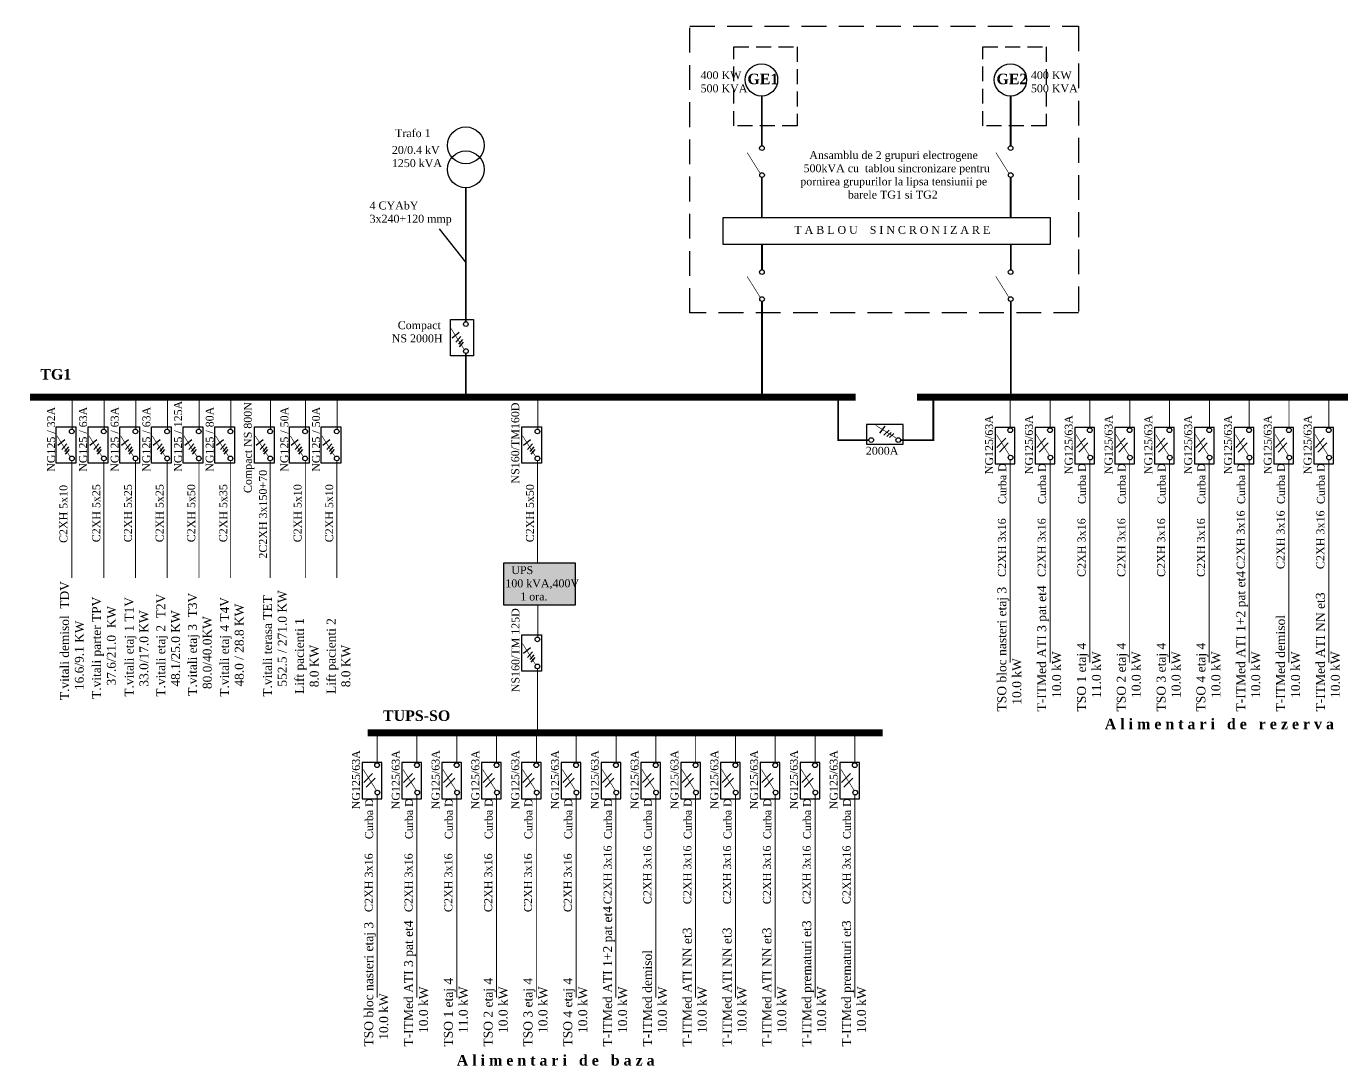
# Model space of a CAD drawing. Extents: x -12085 to 47, y -14993 to 123352.
# Drawn here: x -12041.75 to -12004.35, y -14992.9 to -14963.32 of the extents above; entities that cross this region are included whole.
import ezdxf

# ---------------------------------------------------------------- set-up
doc = ezdxf.new("R2010")
doc.units = 0
doc.header["$MEASUREMENT"] = 0
doc.linetypes.add('DASHED', pattern=[0.211667, 0.141111, -0.070556])
doc.linetypes.add('DOUBLE_DASHED', pattern=[1.093611, 0.529167, -0.211667, 0.141111, -0.211667])
doc.layers.add('Circuite', color=7, linetype='CONTINUOUS', lineweight=25)
for name, color, linetype in [('circuite iluminat normal', 7, 'CONTINUOUS'), ('ELECTRICAL', 7, 'CONTINUOUS'), ('Texte', 7, 'CONTINUOUS')]:
    doc.layers.add(name, color=color, linetype=linetype)

msp = doc.modelspace()

# ---------------------------------------------------------------- hatches: boundary and pattern name
at = {"layer": 'Circuite', "linetype": 'DASHED', "ltscale": 5, "true_color": 0xffe79e}
msp.add_hatch(color=41, dxfattribs=at).paths.add_polyline_path([(-12026.145, -14979.793), (-12026.145, -14978.591), (-12028.175, -14978.591), (-12028.175, -14979.793)])

# ---------------------------------------------------------------- linework, layer by layer
at = {"layer": 'Circuite', "linetype": 'Continuous', "ltscale": 5}
msp.add_line((-12029.252, -14970.034), (-12030.005, -14969.085), dxfattribs=at)
at = {"layer": 'Circuite', "linetype": 'DASHED', "ltscale": 5}
msp.add_lwpolyline([(-12022.882, -14963.32), (-12011.838, -14963.32), (-12011.838, -14971.478), (-12022.882, -14971.478)], close=True, dxfattribs=at)
at = {"layer": 'Circuite', "linetype": 'Continuous', "ltscale": 5, "flags": 128}
for points, const_width in [([(-12020.837, -14965.297), (-12020.837, -14966.72)], 0.05), ([(-12013.765, -14965.297), (-12013.765, -14966.72)], 0.05), ([(-12029.257, -14971.728), (-12029.257, -14967.905)], 0.05), ([(-12020.837, -14967.621), (-12020.837, -14968.775)], 0.05), ([(-12013.765, -14967.621), (-12013.765, -14968.775)], 0.05), ([(-12020.834, -14969.522), (-12020.834, -14970.247)], 0.05), ([(-12013.762, -14969.522), (-12013.762, -14970.247)], 0.05), ([(-12020.834, -14971.148), (-12020.834, -14973.77)], 0.05), ([(-12013.762, -14971.148), (-12013.762, -14973.77)], 0.05), ([(-12029.257, -14973.974), (-12029.257, -14972.629)], 0.05), ([(-12041.653, -14973.876), (-12018.171, -14973.876)], 0.2), ([(-12016.423, -14973.876), (-11992.588, -14973.876)], 0.2), ([(-12017.79, -14975.095), (-12018.671, -14975.095), (-12018.671, -14973.91)], 0.05), ([(-12016.906, -14975.095), (-12015.963, -14975.095), (-12015.963, -14973.937)], 0.05), ([(-12032.043, -14983.422), (-12017.402, -14983.422)], 0.2)]:
    msp.add_lwpolyline(points, dxfattribs=dict(at, const_width=const_width))
at = {"layer": 'Circuite', "linetype": 'Continuous', "ltscale": 5}
msp.add_lwpolyline([(-12021.936, -14968.763), (-12012.642, -14968.763), (-12012.642, -14969.53), (-12021.936, -14969.53)], close=True, dxfattribs=at)
for centre in [(-12029.257, -14966.708), (-12029.257, -14967.391)]:
    msp.add_circle(centre, 0.524, dxfattribs=at)
at = {"layer": 'circuite iluminat normal'}
for p, q in [((-12013.904, -14975.043), (-12014.156, -14975.302)), ((-12013.834, -14975.176), (-12014.086, -14975.435)), ((-12012.772, -14975.043), (-12013.024, -14975.302)), ((-12012.702, -14975.176), (-12012.954, -14975.435)), ((-12011.64, -14975.043), (-12011.892, -14975.302)), ((-12011.57, -14975.176), (-12011.822, -14975.435)), ((-12010.508, -14975.043), (-12010.76, -14975.302)), ((-12010.438, -14975.176), (-12010.69, -14975.435)), ((-12009.376, -14975.043), (-12009.628, -14975.302)), ((-12009.306, -14975.176), (-12009.558, -14975.435)), ((-12008.244, -14975.043), (-12008.496, -14975.302)), ((-12008.174, -14975.176), (-12008.426, -14975.435)), ((-12007.112, -14975.043), (-12007.364, -14975.302)), ((-12007.042, -14975.176), (-12007.294, -14975.435)), ((-12005.98, -14975.043), (-12006.232, -14975.302)), ((-12005.91, -14975.176), (-12006.162, -14975.435)), ((-12004.848, -14975.043), (-12005.1, -14975.302)), ((-12004.778, -14975.176), (-12005.03, -14975.435)), ((-12031.907, -14984.577), (-12032.159, -14984.836)), ((-12031.837, -14984.71), (-12032.089, -14984.97)), ((-12030.775, -14984.577), (-12031.027, -14984.836)), ((-12030.705, -14984.71), (-12030.957, -14984.97)), ((-12029.643, -14984.577), (-12029.895, -14984.836)), ((-12029.573, -14984.71), (-12029.825, -14984.97)), ((-12028.511, -14984.577), (-12028.763, -14984.836)), ((-12028.441, -14984.71), (-12028.693, -14984.97)), ((-12027.379, -14984.577), (-12027.631, -14984.836)), ((-12027.309, -14984.71), (-12027.561, -14984.97)), ((-12026.246, -14984.577), (-12026.499, -14984.836)), ((-12026.176, -14984.71), (-12026.429, -14984.969)), ((-12025.114, -14984.577), (-12025.367, -14984.836)), ((-12025.044, -14984.71), (-12025.296, -14984.969)), ((-12023.982, -14984.577), (-12024.234, -14984.836)), ((-12023.912, -14984.71), (-12024.164, -14984.969)), ((-12022.85, -14984.577), (-12023.102, -14984.836)), ((-12022.78, -14984.71), (-12023.032, -14984.969)), ((-12021.718, -14984.577), (-12021.97, -14984.836)), ((-12021.648, -14984.71), (-12021.9, -14984.969)), ((-12020.586, -14984.577), (-12020.838, -14984.836)), ((-12020.516, -14984.71), (-12020.768, -14984.969)), ((-12019.454, -14984.577), (-12019.706, -14984.836)), ((-12019.384, -14984.71), (-12019.636, -14984.969)), ((-12018.322, -14984.577), (-12018.574, -14984.836)), ((-12018.252, -14984.71), (-12018.504, -14984.969))]:
    msp.add_line(p, q, dxfattribs=at)
at = {"layer": 'ELECTRICAL', "linetype": 'Continuous'}
for p, q in [((-12029.449, -14972.036), (-12029.648, -14972.192)), ((-12029.395, -14972.149), (-12029.537, -14972.305)), ((-12029.352, -14972.234), (-12029.466, -14972.362)), ((-12029.33, -14972.311), (-12029.444, -14972.439)), ((-12017.487, -14974.898), (-12017.33, -14974.699)), ((-12017.374, -14974.952), (-12017.217, -14974.81)), ((-12017.288, -14974.995), (-12017.16, -14974.881)), ((-12017.212, -14975.017), (-12017.084, -14974.904)), ((-12040.654, -14975.09), (-12040.853, -14975.246)), ((-12040.6, -14975.203), (-12040.742, -14975.359)), ((-12040.558, -14975.288), (-12040.671, -14975.416)), ((-12040.535, -14975.365), (-12040.649, -14975.493)), ((-12039.744, -14975.09), (-12039.943, -14975.246)), ((-12039.69, -14975.203), (-12039.833, -14975.359)), ((-12039.648, -14975.288), (-12039.762, -14975.416)), ((-12039.625, -14975.365), (-12039.739, -14975.493)), ((-12038.844, -14975.09), (-12039.043, -14975.246)), ((-12038.79, -14975.203), (-12038.933, -14975.359)), ((-12038.748, -14975.288), (-12038.861, -14975.416)), ((-12038.725, -14975.365), (-12038.839, -14975.493)), ((-12037.944, -14975.09), (-12038.143, -14975.246)), ((-12037.89, -14975.203), (-12038.032, -14975.359)), ((-12037.848, -14975.288), (-12037.961, -14975.416)), ((-12037.825, -14975.365), (-12037.939, -14975.493)), ((-12037.044, -14975.09), (-12037.243, -14975.246)), ((-12036.99, -14975.203), (-12037.132, -14975.359)), ((-12036.948, -14975.288), (-12037.061, -14975.416)), ((-12036.925, -14975.365), (-12037.039, -14975.493)), ((-12036.144, -14975.09), (-12036.343, -14975.246)), ((-12036.09, -14975.203), (-12036.232, -14975.359)), ((-12036.048, -14975.288), (-12036.161, -14975.416)), ((-12036.025, -14975.365), (-12036.139, -14975.493)), ((-12035.014, -14975.09), (-12035.213, -14975.246)), ((-12034.96, -14975.203), (-12035.102, -14975.359)), ((-12034.918, -14975.288), (-12035.031, -14975.416)), ((-12034.895, -14975.365), (-12035.009, -14975.493)), ((-12034.021, -14975.09), (-12034.22, -14975.246)), ((-12033.967, -14975.203), (-12034.109, -14975.359)), ((-12033.925, -14975.288), (-12034.038, -14975.416)), ((-12033.902, -14975.365), (-12034.016, -14975.493)), ((-12033.121, -14975.09), (-12033.32, -14975.246)), ((-12033.067, -14975.203), (-12033.209, -14975.359)), ((-12033.024, -14975.288), (-12033.138, -14975.416)), ((-12033.002, -14975.365), (-12033.116, -14975.493)), ((-12027.415, -14975.09), (-12027.614, -14975.246)), ((-12027.361, -14975.203), (-12027.503, -14975.359)), ((-12027.318, -14975.288), (-12027.432, -14975.416)), ((-12027.296, -14975.365), (-12027.409, -14975.493)), ((-12027.415, -14981.006), (-12027.614, -14981.163)), ((-12027.361, -14981.119), (-12027.503, -14981.276)), ((-12027.318, -14981.205), (-12027.432, -14981.333)), ((-12027.296, -14981.281), (-12027.409, -14981.409))]:
    msp.add_line(p, q, dxfattribs=at)
at = {"layer": 'ELECTRICAL', "linetype": 'DASHED', "ltscale": 3}
for points in [[(-12021.632, -14963.909), (-12019.837, -14963.909), (-12019.837, -14966.156), (-12021.632, -14966.156)], [(-12014.552, -14963.909), (-12012.757, -14963.909), (-12012.757, -14966.156), (-12014.552, -14966.156)]]:
    msp.add_lwpolyline(points, close=True, dxfattribs=at)
at = {"layer": 'ELECTRICAL', "linetype": 'Continuous', "flags": 128}
for points, const_width in [([(-12020.882, -14967.51), (-12021.257, -14966.912)], 0.018), ([(-12020.882, -14967.51), (-12021.257, -14966.912)], 0.018), ([(-12013.81, -14967.51), (-12014.185, -14966.912)], 0.018), ([(-12013.81, -14967.51), (-12014.185, -14966.912)], 0.018), ([(-12020.882, -14971.037), (-12021.257, -14970.439)], 0.018), ([(-12020.882, -14971.037), (-12021.257, -14970.439)], 0.018), ([(-12013.81, -14971.037), (-12014.185, -14970.439)], 0.018), ([(-12013.81, -14971.037), (-12014.185, -14970.439)], 0.018), ([(-12029.301, -14972.518), (-12029.677, -14971.92)], 0.018), ([(-12029.301, -14972.518), (-12029.677, -14971.92)], 0.018), ([(-12040.447, -14973.876), (-12040.447, -14974.781)], 0.027), ([(-12040.447, -14973.876), (-12040.447, -14974.781)], 0.027), ([(-12040.447, -14973.876), (-12040.447, -14974.735)], 0.018), ([(-12039.537, -14973.876), (-12039.537, -14974.781)], 0.027), ([(-12038.637, -14973.876), (-12038.637, -14974.781)], 0.027), ([(-12037.737, -14973.876), (-12037.737, -14974.781)], 0.027), ([(-12036.837, -14973.876), (-12036.837, -14974.781)], 0.027), ([(-12036.837, -14973.876), (-12036.837, -14974.781)], 0.027), ([(-12035.937, -14973.876), (-12035.937, -14974.781)], 0.027), ([(-12035.937, -14973.876), (-12035.937, -14974.781)], 0.027), ([(-12034.807, -14973.876), (-12034.807, -14974.781)], 0.027), ([(-12034.807, -14973.876), (-12034.807, -14974.781)], 0.027), ([(-12033.814, -14973.876), (-12033.814, -14974.782)], 0.027), ([(-12033.814, -14973.876), (-12033.814, -14974.782)], 0.027), ([(-12032.914, -14973.876), (-12032.914, -14974.782)], 0.027), ([(-12032.914, -14973.876), (-12032.914, -14974.782)], 0.027), ([(-12027.207, -14973.876), (-12027.207, -14974.781)], 0.027), ([(-12027.207, -14973.876), (-12027.207, -14974.781)], 0.027), ([(-12013.775, -14973.89), (-12013.775, -14974.746)], 0.0273), ([(-12013.775, -14973.89), (-12013.775, -14974.746)], 0.0273), ([(-12013.775, -14973.89), (-12013.775, -14974.746)], 0.0273), ([(-12012.643, -14973.89), (-12012.643, -14974.746)], 0.0273), ([(-12012.643, -14973.89), (-12012.643, -14974.746)], 0.0273), ([(-12012.643, -14973.89), (-12012.643, -14974.746)], 0.0273), ([(-12011.511, -14973.89), (-12011.511, -14974.746)], 0.0273), ([(-12011.511, -14973.89), (-12011.511, -14974.746)], 0.0273), ([(-12011.511, -14973.89), (-12011.511, -14974.746)], 0.0273), ([(-12010.379, -14973.89), (-12010.379, -14974.746)], 0.0273), ([(-12010.379, -14973.89), (-12010.379, -14974.746)], 0.0273), ([(-12010.379, -14973.89), (-12010.379, -14974.746)], 0.0273), ([(-12009.247, -14973.89), (-12009.247, -14974.746)], 0.0273), ([(-12009.247, -14973.89), (-12009.247, -14974.746)], 0.0273), ([(-12009.247, -14973.89), (-12009.247, -14974.746)], 0.0273), ([(-12008.114, -14973.89), (-12008.114, -14974.746)], 0.0273), ([(-12008.114, -14973.89), (-12008.114, -14974.746)], 0.0273), ([(-12008.114, -14973.89), (-12008.114, -14974.746)], 0.0273), ([(-12006.982, -14973.89), (-12006.982, -14974.746)], 0.0273), ([(-12006.982, -14973.89), (-12006.982, -14974.746)], 0.0273), ([(-12006.982, -14973.89), (-12006.982, -14974.746)], 0.0273), ([(-12005.85, -14973.89), (-12005.85, -14974.746)], 0.0273), ([(-12005.85, -14973.89), (-12005.85, -14974.746)], 0.0273), ([(-12005.85, -14973.89), (-12005.85, -14974.746)], 0.0273), ([(-12004.718, -14973.89), (-12004.718, -14974.746)], 0.0273), ([(-12004.718, -14973.89), (-12004.718, -14974.746)], 0.0273), ([(-12004.718, -14973.89), (-12004.718, -14974.746)], 0.0273), ([(-12040.506, -14975.571), (-12040.882, -14974.974)], 0.018), ([(-12040.506, -14975.571), (-12040.882, -14974.974)], 0.018), ([(-12039.597, -14975.571), (-12039.972, -14974.974)], 0.018), ([(-12039.597, -14975.571), (-12039.972, -14974.974)], 0.018), ([(-12038.696, -14975.571), (-12039.072, -14974.974)], 0.018), ([(-12038.696, -14975.571), (-12039.072, -14974.974)], 0.018), ([(-12037.796, -14975.571), (-12038.172, -14974.974)], 0.018), ([(-12037.796, -14975.571), (-12038.172, -14974.974)], 0.018), ([(-12036.896, -14975.571), (-12037.272, -14974.974)], 0.018), ([(-12036.896, -14975.571), (-12037.272, -14974.974)], 0.018), ([(-12035.996, -14975.571), (-12036.372, -14974.974)], 0.018), ([(-12035.996, -14975.571), (-12036.372, -14974.974)], 0.018), ([(-12034.866, -14975.571), (-12035.242, -14974.974)], 0.018), ([(-12034.866, -14975.571), (-12035.242, -14974.974)], 0.018), ([(-12033.873, -14975.572), (-12034.249, -14974.974)], 0.018), ([(-12033.873, -14975.572), (-12034.249, -14974.974)], 0.018), ([(-12032.973, -14975.572), (-12033.349, -14974.974)], 0.018), ([(-12032.973, -14975.572), (-12033.349, -14974.974)], 0.018), ([(-12027.267, -14975.571), (-12027.642, -14974.974)], 0.018), ([(-12027.267, -14975.571), (-12027.642, -14974.974)], 0.018), ([(-12017.005, -14975.046), (-12017.603, -14974.671)], 0.018), ([(-12017.005, -14975.046), (-12017.603, -14974.671)], 0.018), ([(-12013.789, -14975.538), (-12014.169, -14974.934)], 0.0182), ([(-12013.789, -14975.538), (-12014.169, -14974.934)], 0.0182), ([(-12012.657, -14975.538), (-12013.037, -14974.934)], 0.0182), ([(-12012.657, -14975.538), (-12013.037, -14974.934)], 0.0182), ([(-12011.525, -14975.538), (-12011.905, -14974.934)], 0.0182), ([(-12011.525, -14975.538), (-12011.905, -14974.934)], 0.0182), ([(-12010.393, -14975.538), (-12010.773, -14974.934)], 0.0182), ([(-12010.393, -14975.538), (-12010.773, -14974.934)], 0.0182), ([(-12009.261, -14975.538), (-12009.641, -14974.934)], 0.0182), ([(-12009.261, -14975.538), (-12009.641, -14974.934)], 0.0182), ([(-12008.129, -14975.538), (-12008.508, -14974.934)], 0.0182), ([(-12008.129, -14975.538), (-12008.508, -14974.934)], 0.0182), ([(-12006.997, -14975.538), (-12007.376, -14974.934)], 0.0182), ([(-12006.997, -14975.538), (-12007.376, -14974.934)], 0.0182), ([(-12005.864, -14975.538), (-12006.244, -14974.934)], 0.0182), ([(-12005.864, -14975.538), (-12006.244, -14974.934)], 0.0182), ([(-12004.732, -14975.538), (-12005.112, -14974.934)], 0.0182), ([(-12004.732, -14975.538), (-12005.112, -14974.934)], 0.0182), ([(-12040.462, -14975.682), (-12040.462, -14979.014)], 0.027), ([(-12039.552, -14975.682), (-12039.552, -14979.014)], 0.027), ([(-12038.652, -14975.682), (-12038.652, -14979.014)], 0.027), ([(-12037.752, -14975.682), (-12037.752, -14979.014)], 0.027), ([(-12037.752, -14975.682), (-12037.752, -14979.014)], 0.027), ([(-12036.843, -14975.682), (-12036.843, -14979.014)], 0.027), ([(-12035.952, -14975.682), (-12035.952, -14979.014)], 0.027), ([(-12034.822, -14975.682), (-12034.822, -14979.014)], 0.027), ([(-12033.82, -14975.683), (-12033.82, -14979.014)], 0.027), ([(-12032.92, -14975.683), (-12032.92, -14979.014)], 0.027), ([(-12027.214, -14975.682), (-12027.214, -14978.591)], 0.027), ([(-12013.777, -14975.65), (-12013.777, -14981.428)], 0.0273), ([(-12012.644, -14975.65), (-12012.644, -14981.428)], 0.0273), ([(-12011.512, -14975.65), (-12011.512, -14981.428)], 0.0273), ([(-12010.38, -14975.65), (-12010.38, -14981.428)], 0.0273), ([(-12009.248, -14975.65), (-12009.248, -14981.428)], 0.0273), ([(-12008.116, -14975.65), (-12008.116, -14981.428)], 0.0273), ([(-12006.984, -14975.65), (-12006.984, -14981.428)], 0.0273), ([(-12005.852, -14975.65), (-12005.852, -14981.428)], 0.0273), ([(-12004.72, -14975.65), (-12004.72, -14981.428)], 0.0273), ([(-12027.207, -14979.793), (-12027.207, -14980.698)], 0.027), ([(-12027.207, -14979.793), (-12027.207, -14980.698)], 0.027), ([(-12027.267, -14981.488), (-12027.642, -14980.89)], 0.018), ([(-12027.267, -14981.488), (-12027.642, -14980.89)], 0.018), ([(-12027.214, -14981.599), (-12027.214, -14983.422)], 0.027), ([(-12031.777, -14983.425), (-12031.777, -14984.28)], 0.0273), ([(-12031.777, -14983.425), (-12031.777, -14984.28)], 0.0273), ([(-12031.777, -14983.425), (-12031.777, -14984.28)], 0.0273), ([(-12030.645, -14983.425), (-12030.645, -14984.28)], 0.0273), ([(-12030.645, -14983.425), (-12030.645, -14984.28)], 0.0273), ([(-12030.645, -14983.425), (-12030.645, -14984.28)], 0.0273), ([(-12029.513, -14983.425), (-12029.513, -14984.28)], 0.0273), ([(-12029.513, -14983.425), (-12029.513, -14984.28)], 0.0273), ([(-12029.513, -14983.425), (-12029.513, -14984.28)], 0.0273), ([(-12028.381, -14983.424), (-12028.381, -14984.28)], 0.0273), ([(-12028.381, -14983.424), (-12028.381, -14984.28)], 0.0273), ([(-12028.381, -14983.424), (-12028.381, -14984.28)], 0.0273), ([(-12027.249, -14983.424), (-12027.249, -14984.28)], 0.0273), ([(-12027.249, -14983.424), (-12027.249, -14984.28)], 0.0273), ([(-12027.249, -14983.424), (-12027.249, -14984.28)], 0.0273), ([(-12026.117, -14983.424), (-12026.117, -14984.28)], 0.0273), ([(-12026.117, -14983.424), (-12026.117, -14984.28)], 0.0273), ([(-12026.117, -14983.424), (-12026.117, -14984.28)], 0.0273), ([(-12024.985, -14983.424), (-12024.985, -14984.28)], 0.0273), ([(-12024.985, -14983.424), (-12024.985, -14984.28)], 0.0273), ([(-12024.985, -14983.424), (-12024.985, -14984.28)], 0.0273), ([(-12023.853, -14983.424), (-12023.853, -14984.28)], 0.0273), ([(-12023.853, -14983.424), (-12023.853, -14984.28)], 0.0273), ([(-12023.853, -14983.424), (-12023.853, -14984.28)], 0.0273), ([(-12022.721, -14983.424), (-12022.721, -14984.28)], 0.0273), ([(-12022.721, -14983.424), (-12022.721, -14984.28)], 0.0273), ([(-12022.721, -14983.424), (-12022.721, -14984.28)], 0.0273), ([(-12021.589, -14983.424), (-12021.589, -14984.28)], 0.0273), ([(-12021.589, -14983.424), (-12021.589, -14984.28)], 0.0273), ([(-12021.589, -14983.424), (-12021.589, -14984.28)], 0.0273), ([(-12020.457, -14983.424), (-12020.457, -14984.28)], 0.0273), ([(-12020.457, -14983.424), (-12020.457, -14984.28)], 0.0273), ([(-12020.457, -14983.424), (-12020.457, -14984.28)], 0.0273), ([(-12019.324, -14983.424), (-12019.324, -14984.28)], 0.0273), ([(-12019.324, -14983.424), (-12019.324, -14984.28)], 0.0273), ([(-12019.324, -14983.424), (-12019.324, -14984.28)], 0.0273), ([(-12018.192, -14983.424), (-12018.192, -14984.28)], 0.0273), ([(-12018.192, -14983.424), (-12018.192, -14984.28)], 0.0273), ([(-12018.192, -14983.424), (-12018.192, -14984.28)], 0.0273), ([(-12031.792, -14985.073), (-12032.171, -14984.468)], 0.0182), ([(-12031.792, -14985.073), (-12032.171, -14984.468)], 0.0182), ([(-12030.66, -14985.073), (-12031.039, -14984.468)], 0.0182), ([(-12030.66, -14985.073), (-12031.039, -14984.468)], 0.0182), ([(-12029.527, -14985.073), (-12029.907, -14984.468)], 0.0182), ([(-12029.527, -14985.073), (-12029.907, -14984.468)], 0.0182), ([(-12028.395, -14985.073), (-12028.775, -14984.468)], 0.0182), ([(-12028.395, -14985.073), (-12028.775, -14984.468)], 0.0182), ([(-12027.263, -14985.073), (-12027.643, -14984.468)], 0.0182), ([(-12027.263, -14985.073), (-12027.643, -14984.468)], 0.0182), ([(-12026.131, -14985.072), (-12026.511, -14984.468)], 0.0182), ([(-12026.131, -14985.072), (-12026.511, -14984.468)], 0.0182), ([(-12024.999, -14985.072), (-12025.379, -14984.468)], 0.0182), ([(-12024.999, -14985.072), (-12025.379, -14984.468)], 0.0182), ([(-12023.867, -14985.072), (-12024.247, -14984.468)], 0.0182), ([(-12023.867, -14985.072), (-12024.247, -14984.468)], 0.0182), ([(-12022.735, -14985.072), (-12023.115, -14984.468)], 0.0182), ([(-12022.735, -14985.072), (-12023.115, -14984.468)], 0.0182), ([(-12021.603, -14985.072), (-12021.983, -14984.468)], 0.0182), ([(-12021.603, -14985.072), (-12021.983, -14984.468)], 0.0182), ([(-12020.471, -14985.072), (-12020.851, -14984.468)], 0.0182), ([(-12020.471, -14985.072), (-12020.851, -14984.468)], 0.0182), ([(-12019.339, -14985.072), (-12019.718, -14984.468)], 0.0182), ([(-12019.339, -14985.072), (-12019.718, -14984.468)], 0.0182), ([(-12018.207, -14985.072), (-12018.586, -14984.468)], 0.0182), ([(-12018.207, -14985.072), (-12018.586, -14984.468)], 0.0182), ([(-12031.779, -14985.184), (-12031.779, -14990.962)], 0.0273), ([(-12030.647, -14985.184), (-12030.647, -14990.962)], 0.0273), ([(-12029.515, -14985.184), (-12029.515, -14990.962)], 0.0273), ([(-12028.383, -14985.184), (-12028.383, -14990.962)], 0.0273), ([(-12027.251, -14985.184), (-12027.251, -14990.962)], 0.0273), ([(-12026.119, -14985.184), (-12026.119, -14990.962)], 0.0273), ([(-12024.987, -14985.184), (-12024.987, -14990.962)], 0.0273), ([(-12023.855, -14985.184), (-12023.855, -14990.962)], 0.0273), ([(-12022.722, -14985.184), (-12022.722, -14990.962)], 0.0273), ([(-12021.59, -14985.184), (-12021.59, -14990.962)], 0.0273), ([(-12020.458, -14985.184), (-12020.458, -14990.962)], 0.0273), ([(-12019.326, -14985.184), (-12019.326, -14990.962)], 0.0273), ([(-12018.194, -14985.184), (-12018.194, -14990.962)], 0.0273)]:
    msp.add_lwpolyline(points, dxfattribs=dict(at, const_width=const_width))
at = {"layer": 'ELECTRICAL', "linetype": 'Continuous'}
for points in [[(-12029.696, -14972.7), (-12029.696, -14971.664), (-12029.041, -14971.664), (-12029.041, -14972.7)], [(-12040.901, -14975.754), (-12040.901, -14974.718), (-12040.341, -14974.718), (-12040.341, -14975.754)], [(-12039.992, -14975.754), (-12039.992, -14974.718), (-12039.432, -14974.718), (-12039.432, -14975.754)], [(-12039.092, -14975.754), (-12039.092, -14974.718), (-12038.531, -14974.718), (-12038.531, -14975.754)], [(-12038.191, -14975.754), (-12038.191, -14974.718), (-12037.631, -14974.718), (-12037.631, -14975.754)], [(-12037.291, -14975.754), (-12037.291, -14974.718), (-12036.731, -14974.718), (-12036.731, -14975.754)], [(-12036.391, -14975.754), (-12036.391, -14974.718), (-12035.831, -14974.718), (-12035.831, -14975.754)], [(-12035.261, -14975.754), (-12035.261, -14974.718), (-12034.701, -14974.718), (-12034.701, -14975.754)], [(-12034.268, -14975.754), (-12034.268, -14974.718), (-12033.708, -14974.718), (-12033.708, -14975.754)], [(-12033.368, -14975.754), (-12033.368, -14974.718), (-12032.808, -14974.718), (-12032.808, -14975.754)], [(-12027.662, -14975.754), (-12027.662, -14974.718), (-12027.102, -14974.718), (-12027.102, -14975.754)], [(-12016.822, -14974.651), (-12017.859, -14974.651), (-12017.859, -14975.211), (-12016.822, -14975.211)], [(-12014.201, -14974.732), (-12014.201, -14975.768), (-12013.641, -14975.768), (-12013.641, -14974.732)], [(-12013.069, -14974.732), (-12013.069, -14975.768), (-12012.509, -14975.768), (-12012.509, -14974.732)], [(-12011.937, -14974.732), (-12011.937, -14975.768), (-12011.377, -14975.768), (-12011.377, -14974.732)], [(-12010.805, -14974.732), (-12010.805, -14975.768), (-12010.245, -14975.768), (-12010.245, -14974.732)], [(-12009.673, -14974.732), (-12009.673, -14975.768), (-12009.113, -14975.768), (-12009.113, -14974.732)], [(-12008.541, -14974.732), (-12008.541, -14975.768), (-12007.981, -14975.768), (-12007.981, -14974.732)], [(-12007.409, -14974.732), (-12007.409, -14975.768), (-12006.849, -14975.768), (-12006.849, -14974.732)], [(-12006.277, -14974.732), (-12006.277, -14975.768), (-12005.717, -14975.768), (-12005.717, -14974.732)], [(-12005.145, -14974.732), (-12005.145, -14975.768), (-12004.585, -14975.768), (-12004.585, -14974.732)], [(-12028.175, -14978.591), (-12026.145, -14978.591), (-12026.145, -14979.793), (-12028.175, -14979.793)], [(-12027.662, -14981.671), (-12027.662, -14980.634), (-12027.102, -14980.634), (-12027.102, -14981.671)], [(-12032.204, -14984.266), (-12032.204, -14985.302), (-12031.644, -14985.302), (-12031.644, -14984.266)], [(-12031.072, -14984.266), (-12031.072, -14985.302), (-12030.512, -14985.302), (-12030.512, -14984.266)], [(-12029.94, -14984.266), (-12029.94, -14985.302), (-12029.38, -14985.302), (-12029.38, -14984.266)], [(-12028.808, -14984.266), (-12028.808, -14985.302), (-12028.248, -14985.302), (-12028.248, -14984.266)], [(-12027.676, -14984.266), (-12027.676, -14985.302), (-12027.116, -14985.302), (-12027.116, -14984.266)], [(-12026.543, -14984.266), (-12026.543, -14985.302), (-12025.983, -14985.302), (-12025.983, -14984.266)], [(-12025.411, -14984.266), (-12025.411, -14985.302), (-12024.851, -14985.302), (-12024.851, -14984.266)], [(-12024.279, -14984.266), (-12024.279, -14985.302), (-12023.719, -14985.302), (-12023.719, -14984.266)], [(-12023.147, -14984.266), (-12023.147, -14985.302), (-12022.587, -14985.302), (-12022.587, -14984.266)], [(-12022.015, -14984.266), (-12022.015, -14985.302), (-12021.455, -14985.302), (-12021.455, -14984.266)], [(-12020.883, -14984.266), (-12020.883, -14985.302), (-12020.323, -14985.302), (-12020.323, -14984.266)], [(-12019.751, -14984.266), (-12019.751, -14985.302), (-12019.191, -14985.302), (-12019.191, -14984.266)], [(-12018.619, -14984.266), (-12018.619, -14985.302), (-12018.059, -14985.302), (-12018.059, -14984.266)]]:
    msp.add_lwpolyline(points, close=True, dxfattribs=at)
for centre, radius in [((-12020.849, -14964.846), 0.46), ((-12013.77, -14964.846), 0.46), ((-12020.836, -14966.786), 0.0662), ((-12013.764, -14966.786), 0.0662), ((-12020.834, -14967.555), 0.0662), ((-12013.762, -14967.555), 0.0662), ((-12020.836, -14970.313), 0.0662), ((-12013.764, -14970.313), 0.0662), ((-12020.834, -14971.082), 0.0662), ((-12013.762, -14971.082), 0.0662), ((-12029.256, -14971.794), 0.0662), ((-12029.253, -14972.563), 0.0662), ((-12040.461, -14974.848), 0.0662), ((-12039.551, -14974.848), 0.0662), ((-12038.651, -14974.848), 0.0662), ((-12037.751, -14974.848), 0.0662), ((-12036.851, -14974.848), 0.0662), ((-12035.951, -14974.848), 0.0662), ((-12034.821, -14974.848), 0.0662), ((-12033.828, -14974.848), 0.0662), ((-12032.928, -14974.848), 0.0662), ((-12027.221, -14974.848), 0.0662), ((-12013.777, -14974.812), 0.0669), ((-12013.777, -14974.813), 0.0669), ((-12012.645, -14974.812), 0.0669), ((-12012.645, -14974.813), 0.0669), ((-12011.513, -14974.812), 0.0669), ((-12011.513, -14974.813), 0.0669), ((-12010.381, -14974.812), 0.0669), ((-12010.381, -14974.813), 0.0669), ((-12009.249, -14974.812), 0.0669), ((-12009.249, -14974.813), 0.0669), ((-12008.117, -14974.812), 0.0669), ((-12008.117, -14974.813), 0.0669), ((-12006.985, -14974.812), 0.0669), ((-12006.985, -14974.813), 0.0669), ((-12005.853, -14974.812), 0.0669), ((-12005.853, -14974.813), 0.0669), ((-12004.72, -14974.812), 0.0669), ((-12004.72, -14974.813), 0.0669), ((-12017.729, -14975.092), 0.0662), ((-12016.96, -14975.094), 0.0662), ((-12040.458, -14975.617), 0.0662), ((-12039.548, -14975.617), 0.0662), ((-12038.648, -14975.617), 0.0662), ((-12037.748, -14975.617), 0.0662), ((-12036.848, -14975.617), 0.0662), ((-12035.948, -14975.617), 0.0662), ((-12034.818, -14975.617), 0.0662), ((-12033.825, -14975.617), 0.0662), ((-12032.925, -14975.617), 0.0662), ((-12027.219, -14975.617), 0.0662), ((-12013.767, -14975.592), 0.0669), ((-12012.635, -14975.592), 0.0669), ((-12011.503, -14975.592), 0.0669), ((-12010.371, -14975.592), 0.0669), ((-12009.239, -14975.592), 0.0669), ((-12008.107, -14975.592), 0.0669), ((-12006.974, -14975.592), 0.0669), ((-12005.842, -14975.592), 0.0669), ((-12004.71, -14975.592), 0.0669), ((-12027.221, -14980.764), 0.0662), ((-12027.219, -14981.533), 0.0662), ((-12031.78, -14984.346), 0.0669), ((-12031.78, -14984.347), 0.0669), ((-12030.648, -14984.346), 0.0669), ((-12030.648, -14984.347), 0.0669), ((-12029.516, -14984.346), 0.0669), ((-12029.516, -14984.347), 0.0669), ((-12028.383, -14984.346), 0.0669), ((-12028.383, -14984.347), 0.0669), ((-12027.251, -14984.346), 0.0669), ((-12027.251, -14984.347), 0.0669), ((-12026.119, -14984.346), 0.0669), ((-12026.119, -14984.347), 0.0669), ((-12024.987, -14984.346), 0.0669), ((-12024.987, -14984.347), 0.0669), ((-12023.855, -14984.346), 0.0669), ((-12023.855, -14984.347), 0.0669), ((-12022.723, -14984.346), 0.0669), ((-12022.723, -14984.347), 0.0669), ((-12021.591, -14984.346), 0.0669), ((-12021.591, -14984.347), 0.0669), ((-12020.459, -14984.346), 0.0669), ((-12020.459, -14984.347), 0.0669), ((-12019.327, -14984.346), 0.0669), ((-12019.327, -14984.347), 0.0669), ((-12018.195, -14984.346), 0.0669), ((-12018.195, -14984.347), 0.0669), ((-12031.77, -14985.126), 0.0669), ((-12030.637, -14985.126), 0.0669), ((-12029.505, -14985.126), 0.0669), ((-12028.373, -14985.126), 0.0669), ((-12027.241, -14985.126), 0.0669), ((-12026.109, -14985.126), 0.0669), ((-12024.977, -14985.126), 0.0669), ((-12023.845, -14985.126), 0.0669), ((-12022.713, -14985.126), 0.0669), ((-12021.581, -14985.126), 0.0669), ((-12020.449, -14985.126), 0.0669), ((-12019.317, -14985.126), 0.0669), ((-12018.184, -14985.126), 0.0669)]:
    msp.add_circle(centre, radius, dxfattribs=at)

# ---------------------------------------------------------------- texts
at = {"layer": 'ELECTRICAL', "linetype": 'Continuous', "attachment_point": 1}
for s, insert, char_height, width in [('{\\fTimes New Roman|b0|i0|c0|p18;400 KW\\P500 KVA}', (-12022.581, -14964.598), 0.22501, 1.39912), ('{\\fTimes New Roman|b1|i0|c0|p18;GE1}', (-12021.249, -14964.668), 0.3, 0.78845), ('{\\fTimes New Roman|b1|i0|c0|p18;GE2}', (-12014.169, -14964.668), 0.3, 0.78845), ('{\\fTimes New Roman|b0|i0|c0|p18;400 KW\\P500 KVA}', (-12013.188, -14964.598), 0.22501, 1.39912), ('{\\fTimes New Roman|b0|i0|c0|p18;Trafo 1}', (-12031.268, -14966.249), 0.22501, 9.53969), ('\\pi0.42562;{\\fTimes New Roman|b0|i0|c0|p18;Ansamblu de 2 grupuri electrogene\\P\\pi0.092233;  500kVA cu  tablou sincronizare pentru \\P\\pi0.17043;pornirea grupurilor la lipsa tensiunii pe \\P\\pi1.5198;barele TG1 si TG2}', (-12019.915, -14966.872), 0.22501, 5.52609), ('{\\fTimes New Roman|b0|i0|c0|p18;T A B L O U    S I N C R O N I Z A R E}', (-12019.915, -14969.001), 0.22501, 5.52609), ('{\\fTimes New Roman|b1|i0|c0|p18;\\C7;TG1}', (-12041.356, -14973.071), 0.3, 6.40415), ('{\\fTimes New Roman|b0|i0|c0|p18;  UPS\\P100 kVA,400V\\P     1 ora.}', (-12028.132, -14978.682), 0.22501, 2.52485), ('{\\fTimes New Roman|b1|i0|c0|p18;\\C7;TUPS-SO}', (-12031.612, -14982.785), 0.3, 6.40415)]:
    msp.add_mtext(s, dxfattribs=dict(at, insert=insert, char_height=char_height, width=width))
at = {"layer": 'ELECTRICAL', "linetype": 'DOUBLE_DASHED', "attachment_point": 1}
for s, insert, char_height, width in [('{\\fTimes New Roman|b0|i0|c0|p18;4 CYAbY \\P3x240+120 mmp}', (-12031.992, -14968.307), 0.22501, 5.01036), ('{\\fTimes New Roman|b1|i0|c0|p18;A l i m e n t a r i   d e   r e z e r v a}', (-12011.089, -14983.021), 0.3, 15.39932), ('{\\fTimes New Roman|b1|i0|c0|p18;A l i m e n t a r i   d e   b a z a}', (-12029.515, -14992.591), 0.3, 15.39932)]:
    msp.add_mtext(s, dxfattribs=dict(at, insert=insert, char_height=char_height, width=width))
at = {"layer": 'ELECTRICAL', "linetype": 'Continuous', "char_height": 0.225, "width": 62.98872, "attachment_point": 1, "rotation": 90}
for s, insert in [('{\\fTimes New Roman|b0|i0|c0|p18;NG125 / 32A }', (-12041.161, -14975.996)), ('{\\fTimes New Roman|b0|i0|c0|p18;NG125 / 63A }', (-12040.252, -14975.996)), ('{\\fTimes New Roman|b0|i0|c0|p18;NG125 / 63A }', (-12039.352, -14975.996)), ('{\\fTimes New Roman|b0|i0|c0|p18;NG125 / 63A }', (-12038.451, -14975.996)), ('{\\fTimes New Roman|b0|i0|c0|p18;NG125 / 125A }', (-12037.551, -14975.996)), ('{\\fTimes New Roman|b0|i0|c0|p18;NG125 / 80A }', (-12036.651, -14975.996)), ('{\\fTimes New Roman|b0|i0|c0|p18;Compact NS 800N}', (-12035.567, -14976.601)), ('{\\fTimes New Roman|b0|i0|c0|p18;NG125 / 50A }', (-12034.528, -14975.996)), ('{\\fTimes New Roman|b0|i0|c0|p18;NG125 / 50A }', (-12033.628, -14975.996)), ('{\\fTimes New Roman|b0|i0|c0|p18;NS160/TM160D}', (-12027.963, -14976.33)), ('{\\fTimes New Roman|b0|i0|c0|p18;          NG125/63A\\PCurba D}', (-12014.489, -14976.914)), ('{\\fTimes New Roman|b0|i0|c0|p18;          NG125/63A\\PCurba D}', (-12013.357, -14976.914)), ('{\\fTimes New Roman|b0|i0|c0|p18;          NG125/63A\\PCurba D}', (-12012.225, -14976.914)), ('{\\fTimes New Roman|b0|i0|c0|p18;          NG125/63A\\PCurba D}', (-12011.093, -14976.914)), ('{\\fTimes New Roman|b0|i0|c0|p18;          NG125/63A\\PCurba D}', (-12009.961, -14976.914)), ('{\\fTimes New Roman|b0|i0|c0|p18;          NG125/63A\\PCurba D}', (-12008.829, -14976.914)), ('{\\fTimes New Roman|b0|i0|c0|p18;          NG125/63A\\PCurba D}', (-12007.697, -14976.914)), ('{\\fTimes New Roman|b0|i0|c0|p18;          NG125/63A\\PCurba D}', (-12006.565, -14976.914)), ('{\\fTimes New Roman|b0|i0|c0|p18;          NG125/63A\\PCurba D}', (-12005.432, -14976.914)), ('{\\fTimes New Roman|b0|i0|c0|p18;NS160/TM 125D}', (-12027.957, -14982.268)), ('{\\fTimes New Roman|b0|i0|c0|p18;          NG125/63A\\PCurba D}', (-12032.492, -14986.448)), ('{\\fTimes New Roman|b0|i0|c0|p18;          NG125/63A\\PCurba D}', (-12031.36, -14986.448)), ('{\\fTimes New Roman|b0|i0|c0|p18;          NG125/63A\\PCurba D}', (-12030.228, -14986.448)), ('{\\fTimes New Roman|b0|i0|c0|p18;          NG125/63A\\PCurba D}', (-12029.096, -14986.448)), ('{\\fTimes New Roman|b0|i0|c0|p18;          NG125/63A\\PCurba D}', (-12027.963, -14986.448)), ('{\\fTimes New Roman|b0|i0|c0|p18;          NG125/63A\\PCurba D}', (-12026.831, -14986.448)), ('{\\fTimes New Roman|b0|i0|c0|p18;          NG125/63A\\PCurba D}', (-12025.699, -14986.448)), ('{\\fTimes New Roman|b0|i0|c0|p18;          NG125/63A\\PCurba D}', (-12024.567, -14986.448)), ('{\\fTimes New Roman|b0|i0|c0|p18;          NG125/63A\\PCurba D}', (-12023.435, -14986.448)), ('{\\fTimes New Roman|b0|i0|c0|p18;          NG125/63A\\PCurba D}', (-12022.303, -14986.448)), ('{\\fTimes New Roman|b0|i0|c0|p18;          NG125/63A\\PCurba D}', (-12021.171, -14986.448)), ('{\\fTimes New Roman|b0|i0|c0|p18;          NG125/63A\\PCurba D}', (-12020.039, -14986.448)), ('{\\fTimes New Roman|b0|i0|c0|p18;          NG125/63A\\PCurba D}', (-12018.907, -14986.448))]:
    msp.add_mtext(s, dxfattribs=dict(at, insert=insert))
at = {"layer": 'ELECTRICAL', "linetype": 'DOUBLE_DASHED', "attachment_point": 1, "rotation": 90}
for s, insert, char_height, width in [('{\\fTimes New Roman|b0|i0|c0|p18;2C2XH 3x150+70}', (-12035.136, -14978.466), 0.22501, 5.01036), ('\\pt3.1502;{\\fTimes New Roman|b0|i0|c0|p18;C2XH 5x10 }', (-12040.81, -14978.022), 0.22501, 5.01036), ('{\\fTimes New Roman|b0|i0|c0|p18;C2XH 5x25 }', (-12039.876, -14978.001), 0.22501, 5.01036), ('{\\fTimes New Roman|b0|i0|c0|p18;C2XH 5x25 }', (-12038.976, -14978.001), 0.22501, 5.01036), ('{\\fTimes New Roman|b0|i0|c0|p18;C2XH 5x25}', (-12038.076, -14978.001), 0.22501, 5.01036), ('{\\fTimes New Roman|b0|i0|c0|p18;C2XH 5x50}', (-12037.176, -14978.001), 0.22501, 5.01036), ('{\\fTimes New Roman|b0|i0|c0|p18;C2XH 5x35}', (-12036.266, -14978.001), 0.22501, 5.01036), ('{\\fTimes New Roman|b0|i0|c0|p18;C2XH 5x10}', (-12034.153, -14978.002), 0.22501, 5.01036), ('{\\fTimes New Roman|b0|i0|c0|p18;C2XH 5x10}', (-12033.253, -14978.002), 0.22501, 5.01036), ('{\\fTimes New Roman|b0|i0|c0|p18;C2XH 5x50}', (-12027.546, -14978.001), 0.22501, 5.01036), ('{\\fTimes New Roman|b0|i0|c0|p18;C2XH 3x16}', (-12007.335, -14978.766), 0.22748, 5.06517), ('{\\fTimes New Roman|b0|i0|c0|p18;C2XH 3x16}', (-12006.203, -14978.766), 0.22748, 5.06517), ('{\\fTimes New Roman|b0|i0|c0|p18;C2XH 3x16}', (-12005.071, -14978.766), 0.22748, 5.06517), ('{\\fTimes New Roman|b0|i0|c0|p18;C2XH 3x16}', (-12014.127, -14978.99), 0.22748, 5.06517), ('{\\fTimes New Roman|b0|i0|c0|p18;C2XH 3x16}', (-12012.995, -14978.99), 0.22748, 5.06517), ('{\\fTimes New Roman|b0|i0|c0|p18;C2XH 3x16}', (-12011.863, -14978.99), 0.22748, 5.06517), ('{\\fTimes New Roman|b0|i0|c0|p18;C2XH 3x16}', (-12010.731, -14978.989), 0.22748, 5.06517), ('{\\fTimes New Roman|b0|i0|c0|p18;C2XH 3x16}', (-12009.599, -14978.989), 0.22748, 5.06517), ('{\\fTimes New Roman|b0|i0|c0|p18;C2XH 3x16}', (-12008.467, -14978.989), 0.22748, 5.06517), ('{\\fTimes New Roman|b0|i0|c0|p18;          T-ITMed ATI 1+2 pat et4\\P              10.0 kW}', (-12007.349, -14983.779), 0.25477, 15.39932), ('{\\fTimes New Roman|b0|i0|c0|p18;    T.vitali demisol  TDV\\P       16.6/9.1 KW    }', (-12040.792, -14982.873), 0.25202, 15.23268), ('\\pt3.0242;{\\fTimes New Roman|b0|i0|c0|p18;T.vitali etaj 2  T2V   \\P   48.1/25.0 KW}', (-12038.055, -14982.394), 0.25202, 15.23268), ('{\\fTimes New Roman|b0|i0|c0|p18; T.vitali etaj 3  T3V  \\P   80.0/40.0KW   }', (-12037.155, -14982.464), 0.25202, 15.23268), ('\\A1;{\\fTimes New Roman|b0|i0|c0|p18;T.vitali terasa TET  \\P   552.5 / 271.0 KW }', (-12035.022, -14982.394), 0.25202, 15.23268), ('{\\fTimes New Roman|b0|i0|c0|p18;          TSO bloc nasteri etaj 3  \\P            10.0 kW}', (-12014.142, -14983.779), 0.25477, 15.39932), ('{\\fTimes New Roman|b0|i0|c0|p18;          T-ITMed ATI 3 pat et4\\P              10.0 kW}', (-12013.01, -14983.779), 0.25477, 15.39932), ('{\\fTimes New Roman|b0|i0|c0|p18;          T-ITMed ATI NN et3\\P              10.0 kW}', (-12005.085, -14983.779), 0.25477, 15.39932), ('\\A1;{\\fTimes New Roman|b0|i0|c0|p18;     T.vitali parter TPV  \\P         37.6/21.0  KW }', (-12039.882, -14982.933), 0.25202, 15.23268), ('{\\fTimes New Roman|b0|i0|c0|p18;T.vitali etaj 1 T1V  \\P   33.0/17.0 KW}', (-12038.955, -14982.394), 0.25202, 15.23268), ('\\A1;{\\fTimes New Roman|b0|i0|c0|p18;T.vitali etaj 4 T4V  \\P   48.0 / 28.8 KW }', (-12036.245, -14982.394), 0.25202, 15.23268), ('\\A1;{\\fTimes New Roman|b0|i0|c0|p18;Lift pacienti 1\\P  8.0 KW }', (-12034.113, -14982.317), 0.25202, 15.23268), ('\\A1;{\\fTimes New Roman|b0|i0|c0|p18;Lift pacienti 2\\P  8.0 KW }', (-12033.213, -14982.317), 0.25202, 15.23268), ('{\\fTimes New Roman|b0|i0|c0|p18;          T-ITMed demisol\\P              10.0 kW}', (-12006.217, -14983.779), 0.25477, 15.39932), ('{\\fTimes New Roman|b0|i0|c0|p18;          TSO 1 etaj 4\\P              11.0 kW}', (-12011.878, -14983.779), 0.25477, 15.39932), ('{\\fTimes New Roman|b0|i0|c0|p18;          TSO 2 etaj 4\\P              10.0 kW}', (-12010.746, -14983.779), 0.25477, 15.39932), ('{\\fTimes New Roman|b0|i0|c0|p18;          TSO 3 etaj 4\\P              10.0 kW}', (-12009.613, -14983.779), 0.25477, 15.39932), ('{\\fTimes New Roman|b0|i0|c0|p18;          TSO 4 etaj 4\\P              10.0 kW}', (-12008.481, -14983.779), 0.25477, 15.39932), ('{\\fTimes New Roman|b0|i0|c0|p18;C2XH 3x16}', (-12032.13, -14988.524), 0.22748, 5.06517), ('{\\fTimes New Roman|b0|i0|c0|p18;C2XH 3x16}', (-12030.998, -14988.524), 0.22748, 5.06517), ('{\\fTimes New Roman|b0|i0|c0|p18;C2XH 3x16}', (-12029.866, -14988.524), 0.22748, 5.06517), ('{\\fTimes New Roman|b0|i0|c0|p18;C2XH 3x16}', (-12028.734, -14988.524), 0.22748, 5.06517), ('{\\fTimes New Roman|b0|i0|c0|p18;C2XH 3x16}', (-12027.602, -14988.524), 0.22748, 5.06517), ('{\\fTimes New Roman|b0|i0|c0|p18;C2XH 3x16}', (-12026.47, -14988.524), 0.22748, 5.06517), ('{\\fTimes New Roman|b0|i0|c0|p18;C2XH 3x16}', (-12025.337, -14988.3), 0.22748, 5.06517), ('{\\fTimes New Roman|b0|i0|c0|p18;C2XH 3x16}', (-12024.205, -14988.3), 0.22748, 5.06517), ('{\\fTimes New Roman|b0|i0|c0|p18;C2XH 3x16}', (-12023.073, -14988.3), 0.22748, 5.06517), ('{\\fTimes New Roman|b0|i0|c0|p18;C2XH 3x16}', (-12021.941, -14988.3), 0.22748, 5.06517), ('{\\fTimes New Roman|b0|i0|c0|p18;C2XH 3x16}', (-12020.809, -14988.3), 0.22748, 5.06517), ('{\\fTimes New Roman|b0|i0|c0|p18;C2XH 3x16}', (-12019.677, -14988.3), 0.22748, 5.06517), ('{\\fTimes New Roman|b0|i0|c0|p18;C2XH 3x16}', (-12018.545, -14988.3), 0.22748, 5.06517), ('{\\fTimes New Roman|b0|i0|c0|p18;          T-ITMed ATI 1+2 pat et4\\P              10.0 kW}', (-12025.352, -14993.313), 0.25477, 15.39932), ('{\\fTimes New Roman|b0|i0|c0|p18;          TSO bloc nasteri etaj 3  \\P            10.0 kW}', (-12032.144, -14993.313), 0.25477, 15.39932), ('{\\fTimes New Roman|b0|i0|c0|p18;          T-ITMed ATI 3 pat et4\\P              10.0 kW}', (-12031.012, -14993.313), 0.25477, 15.39932), ('{\\fTimes New Roman|b0|i0|c0|p18;          T-ITMed prematuri et3\\P              10.0 kW}', (-12019.691, -14993.313), 0.25477, 15.39932), ('{\\fTimes New Roman|b0|i0|c0|p18;          T-ITMed prematuri et3\\P              10.0 kW}', (-12018.559, -14993.313), 0.25477, 15.39932), ('{\\fTimes New Roman|b0|i0|c0|p18;          T-ITMed ATI NN et3\\P              10.0 kW}', (-12023.088, -14993.313), 0.25477, 15.39932), ('{\\fTimes New Roman|b0|i0|c0|p18;          T-ITMed ATI NN et3\\P              10.0 kW}', (-12021.956, -14993.313), 0.25477, 15.39932), ('{\\fTimes New Roman|b0|i0|c0|p18;          T-ITMed ATI NN et3\\P              10.0 kW}', (-12020.823, -14993.313), 0.25477, 15.39932), ('{\\fTimes New Roman|b0|i0|c0|p18;          T-ITMed demisol\\P              10.0 kW}', (-12024.22, -14993.313), 0.25477, 15.39932), ('{\\fTimes New Roman|b0|i0|c0|p18;          TSO 1 etaj 4\\P              11.0 kW}', (-12029.88, -14993.313), 0.25477, 15.39932), ('{\\fTimes New Roman|b0|i0|c0|p18;          TSO 2 etaj 4\\P              10.0 kW}', (-12028.748, -14993.313), 0.25477, 15.39932), ('{\\fTimes New Roman|b0|i0|c0|p18;          TSO 3 etaj 4\\P              10.0 kW}', (-12027.616, -14993.313), 0.25477, 15.39932), ('{\\fTimes New Roman|b0|i0|c0|p18;          TSO 4 etaj 4\\P              10.0 kW}', (-12026.484, -14993.313), 0.25477, 15.39932)]:
    msp.add_mtext(s, dxfattribs=dict(at, insert=insert, char_height=char_height, width=width))
at = {"layer": 'Texte', "linetype": 'Continuous', "char_height": 0.22501, "width": 1.89523, "attachment_point": 1}
for s, insert in [('{\\fTimes New Roman|b0|i0|c0|p18;20/0.4 kV\\P1250 kVA}', (-12031.359, -14966.726)), ('{\\fTimes New Roman|b0|i0|c0|p18;  Compact \\PNS 2000H}', (-12031.362, -14971.713)), ('{\\fTimes New Roman|b0|i0|c0|p18;  2000A}', (-12018.052, -14975.286))]:
    msp.add_mtext(s, dxfattribs=dict(at, insert=insert))

doc.saveas('drawing.dxf')
